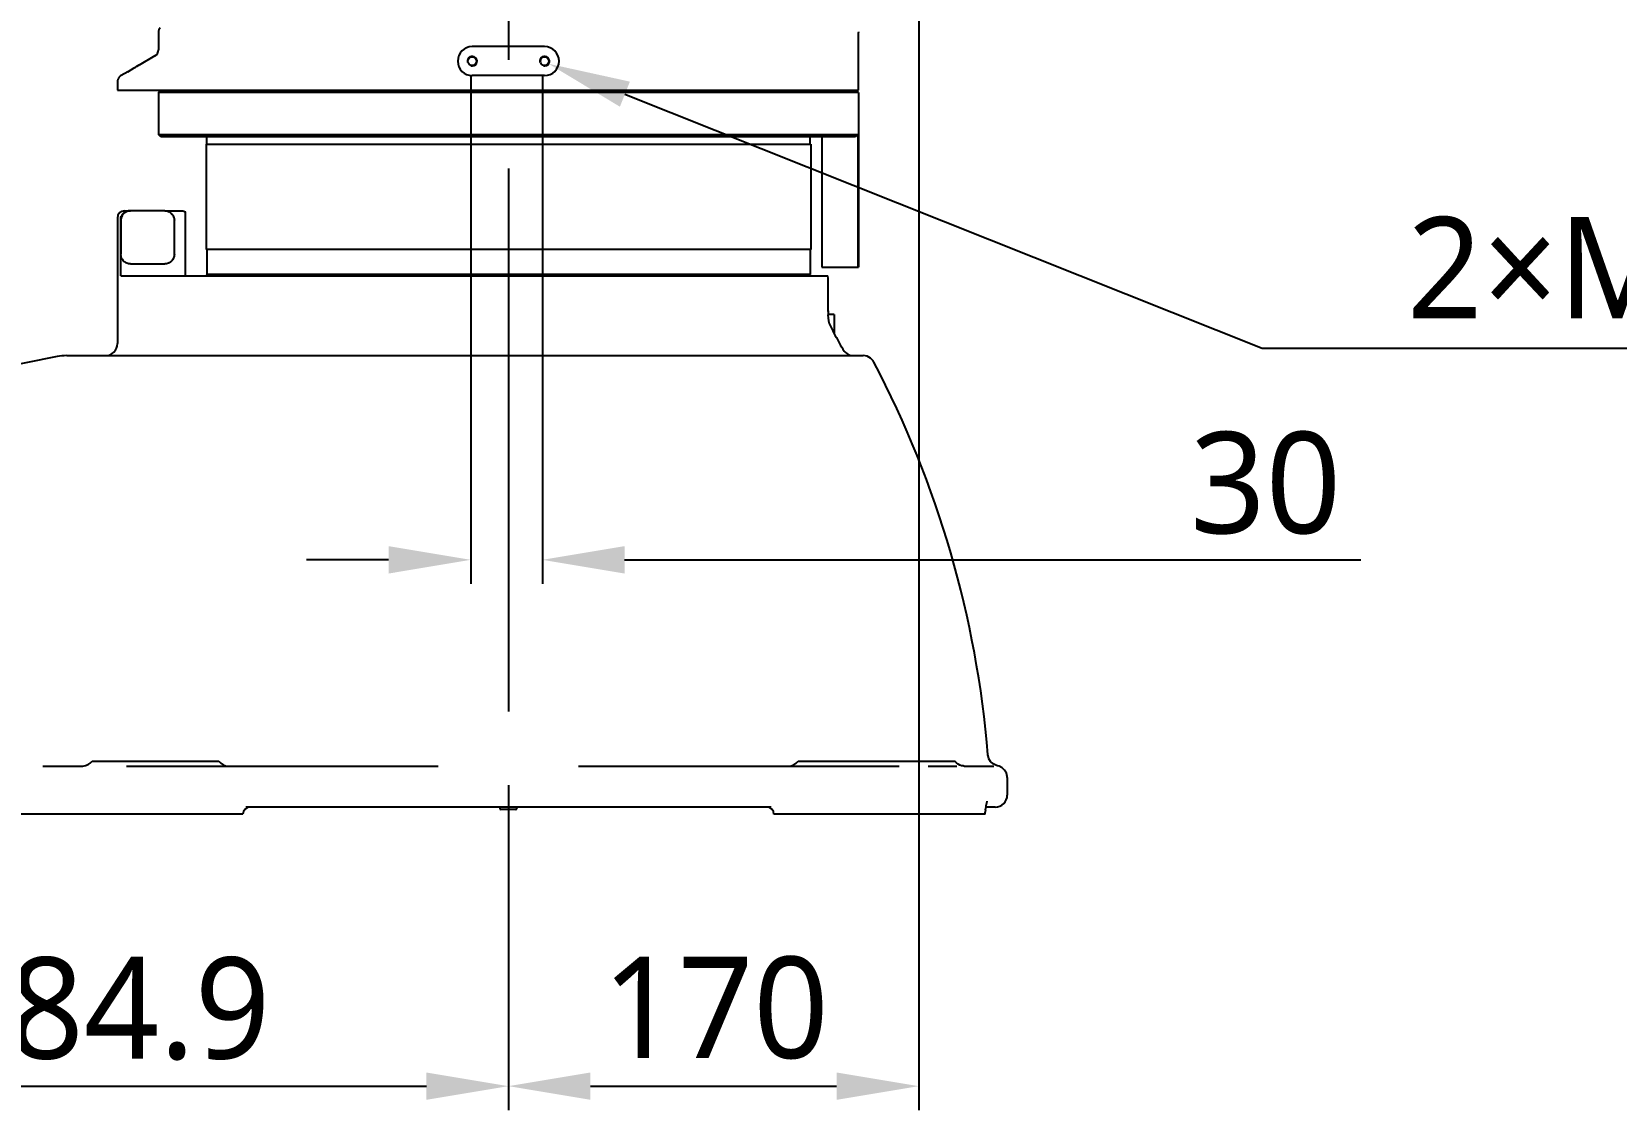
# Model space of a CAD drawing. Header units: millimetres. Extents: x 7426 to 8740, y 124 to 421.
# Drawn here: x 7994.85 to 8027.68, y 223.82 to 246.17 of the extents above; entities that cross this region are included whole.
import ezdxf
from ezdxf import colors
from ezdxf.entities.mleader import LeaderData, LeaderLine
from ezdxf.math import Vec2, Vec3

# ---------------------------------------------------------------- set-up
doc = ezdxf.new("R2010")
doc.units = ezdxf.units.MM
doc.linetypes.add('CENTER', pattern=[0.6, 0.375, -0.075, 0.075, -0.075])
for name, color, linetype in [('中心线', 7, 'Continuous'), ('外形图', 7, 'Continuous'), ('多重引线', 7, 'Continuous'), ('尺寸标注', 7, 'Continuous')]:
    doc.layers.add(name, color=color, linetype=linetype)
doc.styles.add('微软雅黑', font='msyh.ttc')
doc.dimstyles.new('尺寸标注_1_20比例', dxfattribs={"dimtxt": 2.1, "dimasz": 1.7, "dimexe": 0.5, "dimexo": 0.4, "dimgap": 0.5, "dimtad": 1, "dimdec": 1, "dimlfac": 20, "dimdsep": 46, "dimtxsty": '微软雅黑', "dimcen": 0.09, "dimadec": 0, "dimazin": 0, "dimtp": 0.01, "dimtm": 0.01, "dimtfac": 1, "dimtdec": 1, "dimtofl": 0, "dimtmove": 0, "dimatfit": 3, "dimfxl": 1, "dimtolj": 1, "dimarcsym": 0})

# ---------------------------------------------------------------- blocks, each defined once
blk = doc.blocks.new('*D979')
at = {"layer": 'Defpoints', "color": 0}
for p in [(7990.479, 233.435), (8004.725, 230.355), (8004.725, 224.324)]:
    blk.add_point(p, dxfattribs=at)
at = {"layer": '尺寸标注', "color": 0, "linetype": 'Continuous', "lineweight": -2}
for p, q in [((7990.479, 233.035), (7990.479, 223.824)), ((8004.725, 229.955), (8004.725, 223.824)), ((7992.179, 224.324), (8003.025, 224.324))]:
    blk.add_line(p, q, dxfattribs=at)
at = {"layer": '尺寸标注', "color": 0}
for points in [[(7992.179, 224.607), (7992.179, 224.041), (7990.479, 224.324)], [(8003.025, 224.041), (8003.025, 224.607), (8004.725, 224.324)]]:
    blk.add_solid(points, dxfattribs=at)
at = {"layer": '尺寸标注', "color": 0, "insert": (7996.297, 226.994), "char_height": 2.1, "attachment_point": 2, "style": '微软雅黑'}
blk.add_mtext('\\A1;\\A1;284.9', dxfattribs=at)
blk = doc.blocks.new('*D1003')
at = {"layer": 'Defpoints', "color": 0}
for p in [(7975.873, 309.709), (8020.226, 309.709), (7995.055, 229.955)]:
    blk.add_point(p, dxfattribs=at)
at = {"layer": '尺寸标注', "color": 0, "linetype": 'Continuous', "lineweight": -2}
for p, q in [((8019.826, 309.709), (7975.373, 309.709)), ((7975.873, 231.655), (7975.873, 308.009)), ((7994.655, 229.955), (7975.373, 229.955))]:
    blk.add_line(p, q, dxfattribs=at)
at = {"layer": '尺寸标注', "color": 0}
for points in [[(7976.156, 308.009), (7975.59, 308.009), (7975.873, 309.709)], [(7975.59, 231.655), (7976.156, 231.655), (7975.873, 229.955)]]:
    blk.add_solid(points, dxfattribs=at)
at = {"layer": '尺寸标注', "color": 0, "insert": (7973.19, 269.831), "char_height": 2.1, "attachment_point": 2, "rotation": 90, "style": '微软雅黑'}
blk.add_mtext('\\A1;\\A1;1595', dxfattribs=at)
blk = doc.blocks.new('*D1006')
at = {"layer": 'Defpoints', "color": 0}
for p in [(8013.225, 255.742), (8004.725, 230.96), (8013.225, 224.324)]:
    blk.add_point(p, dxfattribs=at)
at = {"layer": '尺寸标注', "color": 0, "linetype": 'Continuous', "lineweight": -2}
for p, q in [((8013.225, 255.342), (8013.225, 223.824)), ((8004.725, 230.56), (8004.725, 223.824)), ((8006.425, 224.324), (8011.525, 224.324))]:
    blk.add_line(p, q, dxfattribs=at)
at = {"layer": '尺寸标注', "color": 0}
for points in [[(8006.425, 224.607), (8006.425, 224.041), (8004.725, 224.324)], [(8011.525, 224.041), (8011.525, 224.607), (8013.225, 224.324)]]:
    blk.add_solid(points, dxfattribs=at)
at = {"layer": '尺寸标注', "color": 0, "insert": (8009.016, 227.005), "char_height": 2.1, "attachment_point": 2, "style": '微软雅黑'}
blk.add_mtext('\\A1;\\A1;170', dxfattribs=at)
blk = doc.blocks.new('*D1007')
at = {"layer": 'Defpoints', "color": 0}
for p in [(8013.225, 254.956), (7985.119, 229.955), (7997.461, 229.955)]:
    blk.add_point(p, dxfattribs=at)
at = {"layer": '尺寸标注', "color": 0, "linetype": 'Continuous', "lineweight": -2}
for p, q in [((8012.825, 254.956), (7984.619, 254.956)), ((7985.119, 253.256), (7985.119, 231.655)), ((7997.061, 229.955), (7984.619, 229.955))]:
    blk.add_line(p, q, dxfattribs=at)
at = {"layer": '尺寸标注', "color": 0}
for points in [[(7985.402, 253.256), (7984.836, 253.256), (7985.119, 254.956)], [(7984.836, 231.655), (7985.402, 231.655), (7985.119, 229.955)]]:
    blk.add_solid(points, dxfattribs=at)
at = {"layer": '尺寸标注', "color": 0, "insert": (7982.447, 242.412), "char_height": 2.1, "attachment_point": 2, "rotation": 90, "style": '微软雅黑'}
blk.add_mtext('\\A1;\\A1;500', dxfattribs=at)
blk = doc.blocks.new('*D1254')
at = {"layer": 'Defpoints', "color": 0}
for p in [(8003.943, 245.635), (8005.43, 245.635), (8005.43, 235.226)]:
    blk.add_point(p, dxfattribs=at)
at = {"layer": '多重引线', "color": 0, "lineweight": -2}
for p, q in [((8003.943, 245.235), (8003.943, 234.726)), ((8005.43, 245.235), (8005.43, 234.726)), ((8002.243, 235.226), (8000.543, 235.226)), ((8007.13, 235.226), (8022.385, 235.226))]:
    blk.add_line(p, q, dxfattribs=at)
at = {"layer": '多重引线', "color": 0}
for points in [[(8002.243, 234.942), (8002.243, 235.509), (8003.943, 235.226)], [(8007.13, 235.509), (8007.13, 234.942), (8005.43, 235.226)]]:
    blk.add_solid(points, dxfattribs=at)
at = {"layer": '多重引线', "color": 0, "insert": (8020.413, 236.811), "char_height": 2.1, "attachment_point": 5, "style": '微软雅黑'}
blk.add_mtext('\\A1;\\A1;30', dxfattribs=at)

msp = doc.modelspace()

# ---------------------------------------------------------------- linework, layer by layer
at = {"layer": '中心线', "color": 0, "linetype": 'CENTER', "ltscale": 30}
msp.add_line((8004.7248, 261.3339), (8004.7248, 230.9601), dxfattribs=at)
at = {"layer": '外形图', "color": 0, "linetype": 'Continuous'}
for p, q in [((7997.4744, 246.1518), (7997.4744, 245.792)), ((8011.9746, 246.1653), (8011.9752, 246.1518)), ((8011.9752, 244.9554), (8011.9752, 246.1518)), ((7997.3994, 245.6621), (7997.0744, 245.4745)), ((8005.4749, 245.8554), (8003.9748, 245.8554)), ((7996.8373, 245.3373), (7996.7, 245.258)), ((7996.8373, 245.3373), (7996.9744, 245.4164)), ((7997.0208, 245.4433), (7997.0332, 245.4505)), ((7997.0332, 245.4504), (7997.0209, 245.4433)), ((7997.0556, 245.4635), (7997.0332, 245.4504)), ((7997.0332, 245.4505), (7997.0554, 245.4634)), ((7997.0554, 245.4634), (7997.0683, 245.4709)), ((7997.068, 245.4707), (7997.0556, 245.4635)), ((7997.0721, 245.4731), (7997.068, 245.4707)), ((7997.0744, 245.4745), (7997.0721, 245.4731)), ((7997.0721, 245.4731), (7997.0723, 245.4733)), ((8005.4749, 245.2554), (8003.9748, 245.2554)), ((7996.625, 245.1281), (7996.625, 244.9554)), ((7996.625, 244.9554), (8011.9752, 244.9554)), ((7997.4744, 244.9054), (7997.5244, 244.9554)), ((7997.4744, 244.9054), (7997.4744, 244.0353)), ((8011.9752, 244.9054), (7997.4744, 244.9054)), ((8011.9752, 244.9054), (8011.9252, 244.9554)), ((8011.9752, 244.9054), (8011.9752, 241.2852)), ((7997.5244, 243.9853), (7997.4744, 244.0353)), ((7997.4744, 244.0353), (8011.9653, 244.0353)), ((8011.9153, 243.9853), (7997.5245, 243.9853)), ((7998.4745, 243.8353), (7998.4745, 243.9853)), ((8010.9752, 243.8353), (8010.9752, 243.9853)), ((8011.2163, 243.9853), (8011.2163, 241.2852)), ((8011.9653, 244.0353), (8011.9153, 243.9853)), ((8011.9653, 244.0353), (8011.9653, 241.2852)), ((7998.462, 243.8353), (7998.462, 241.6552)), ((7998.462, 243.8353), (8010.9876, 243.8353)), ((8010.9877, 243.8353), (8010.9877, 241.6552)), ((7996.6244, 242.3052), (7996.6244, 239.7051)), ((7996.6952, 241.1052), (7996.6952, 242.3052)), ((7996.7744, 242.4553), (7996.8967, 242.4553)), ((7997.6045, 242.4553), (7996.8949, 242.4553)), ((7997.6045, 242.4553), (7997.9587, 242.4553)), ((7998.0336, 241.1052), (7998.0336, 242.4352)), ((7996.6952, 242.2552), (7996.6952, 241.5552)), ((7997.8044, 241.5552), (7997.8044, 242.2552)), ((8010.9876, 241.6552), (7998.462, 241.6552)), ((7998.4745, 241.6552), (7998.4745, 241.1352)), ((8010.9752, 241.6552), (8010.9752, 241.1352)), ((7996.8949, 241.3552), (7997.6045, 241.3552)), ((7996.6952, 241.1052), (7998.1789, 241.1052)), ((7998.1789, 241.1052), (8011.3416, 241.1052)), ((7998.4918, 241.1052), (7998.4745, 241.1352)), ((8010.9752, 241.1352), (7998.4745, 241.1352)), ((8010.9578, 241.1052), (8010.9752, 241.1352)), ((8011.2163, 241.2852), (8011.9752, 241.2852)), ((8011.3502, 241.0552), (8011.3416, 241.1052)), ((8011.3502, 240.3801), (8011.3502, 241.0552)), ((8011.35, 240.3767), (8011.3495, 240.3697)), ((8011.3495, 240.3697), (8011.35, 240.3767)), ((8011.3502, 240.3801), (8011.35, 240.3767)), ((8011.3458, 240.3054), (8011.3453, 240.2965)), ((8011.4752, 240.3051), (8011.3458, 240.3051)), ((8011.4752, 240.3051), (8011.4752, 239.9094)), ((8011.4562, 239.945), (8011.4509, 239.9551)), ((7995.3772, 239.4357), (7992.9742, 238.9551)), ((7995.5733, 239.4551), (8012.0751, 239.4551)), ((7995.0766, 230.9546), (7995.301, 230.9546)), ((7995.301, 230.9546), (7995.9086, 230.9546)), ((7996.0993, 231.0546), (7998.7245, 231.0546)), ((7996.8098, 230.9546), (7997.506, 230.9546)), ((7997.506, 230.9546), (8003.2726, 230.9546)), ((8006.1769, 230.9546), (8011.9436, 230.9546)), ((8010.7252, 231.0546), (8013.9753, 231.0546)), ((8011.9436, 230.9546), (8012.8177, 230.9546)), ((8013.4213, 230.9546), (8014.0172, 230.9546)), ((8014.1119, 230.9621), (8014.0784, 230.9735)), ((8014.1126, 230.9619), (8014.1119, 230.9621)), ((8014.1649, 230.9546), (8014.7831, 230.9546)), ((8014.8584, 230.9603), (8014.8361, 230.9662)), ((8015.0596, 230.7146), (8015.0582, 230.7408)), ((8015.0596, 230.714), (8015.0596, 230.3546)), ((7999.2245, 229.9546), (7994.8485, 229.9546)), ((8010.1675, 230.1046), (7999.2821, 230.1046)), ((8004.5498, 230.1046), (8004.5498, 230.0796)), ((8004.8748, 230.0546), (8004.5748, 230.0546)), ((8004.8998, 230.1046), (8004.8998, 230.0796)), ((8014.6012, 229.9546), (8010.2251, 229.9546)), ((8014.6012, 229.9546), (8014.6023, 229.9726)), ((8014.6024, 229.9731), (8014.6082, 230.0203)), ((8014.6047, 229.9922), (8014.6083, 230.0212)), ((8014.6082, 230.0203), (8014.6121, 230.0508)), ((8014.612, 230.0495), (8014.6161, 230.0803)), ((8014.8096, 230.1046), (8014.6196, 230.1046))]:
    msp.add_line(p, q, dxfattribs=at)
for points in [[(8012.2961, 239.3213), (8012.2786, 239.3498), (8012.2241, 239.4056), (8012.1539, 239.442), (8012.0747, 239.4551)], [(8014.8361, 230.9662), (8014.7691, 230.9979), (8014.7155, 231.047), (8014.6799, 231.1069), (8014.6619, 231.1692), (8014.6601, 231.1841)], [(8014.0784, 230.9735), (8014.0422, 230.9924), (8014.0066, 231.0198), (8013.9753, 231.0546)], [(8014.1649, 230.9546), (8014.1586, 230.9548), (8014.1442, 230.9559), (8014.1208, 230.9599), (8014.1126, 230.9619)], [(8015.0582, 230.7408), (8015.0409, 230.8095), (8015.0049, 230.8707), (8014.953, 230.9194), (8014.8892, 230.9516), (8014.8594, 230.9596)], [(8014.6159, 230.0788), (8014.6203, 230.1096), (8014.6248, 230.1388), (8014.6295, 230.167), (8014.6346, 230.1938), (8014.6399, 230.2174), (8014.642, 230.2255)]]:
    msp.add_lwpolyline(points, dxfattribs=at)
for centre in [(8003.9748, 245.5554), (8005.4749, 245.5554)]:
    msp.add_circle(centre, 0.0875, dxfattribs=at)
for centre, radius, start, end in [((7997.6244, 246.1518), 0.15, 140.62851, 180), ((7997.3244, 245.792), 0.15, 300, 0), ((8003.9748, 245.5554), 0.3, 90, 270), ((8003.9748, 245.5554), 0.1, 255, 195), ((8005.4749, 245.5554), 0.1, 255, 195), ((8005.4749, 245.5554), 0.3, 270, 90), ((7996.775, 245.1281), 0.15, 136.43427, 143.99991), ((7996.7748, 245.1282), 0.1498, 131.99405, 136.43684), ((7996.7753, 245.1276), 0.1505, 120.01747, 131.97888), ((7986.6799, 263.2483), 20.5901, 299.99798, 300.14737), ((7986.6881, 263.2342), 20.5738, 299.99791, 300.14748), ((7996.7755, 245.128), 0.1505, 168.01841, 179.98054), ((7996.7748, 245.1281), 0.1498, 163.51136, 168.00325), ((7996.775, 245.1281), 0.15, 155.99874, 163.51396), ((7996.7751, 245.128), 0.1501, 144.00697, 155.99167), ((7996.7744, 242.3052), 0.15, 90, 180), ((7996.8952, 242.2553), 0.2001, 120.05367, 180.01436), ((7996.8951, 242.2553), 0.2, 110.0365, 120.02372), ((7996.8952, 242.2543), 0.201, 90.07581, 109.95109), ((8018.0138, 239.9527), 6.6773, 176.41956, 176.97251), ((8011.8035, 240.2726), 0.4588, 177.00596, 206.89225), ((8019.8313, 244.3366), 9.4567, 206.85273, 207.60169), ((7996.3743, 239.7051), 0.25, 270, 0), ((8020.1353, 244.4957), 9.7998, 207.66902, 207.90722), ((8020.9175, 244.9171), 10.6883, 207.9413, 209.8981), ((7995.5733, 238.455), 1.0001, 90, 101.30993), ((8011.8822, 239.7222), 0.266, 209.93679, 220.36149), ((8011.8807, 239.7207), 0.2639, 220.32648, 224.13987), ((8011.8767, 239.7051), 0.25, 224.427, 270), ((7993.4797, 229.4428), 21.2518, 4.69997, 27.69921), ((7995.8993, 231.2046), 0.25, 272.11356, 323.1301), ((7998.9245, 231.2046), 0.25, 216.8699, 270), ((8010.5251, 231.2046), 0.25, 270, 323.1301), ((8014.8096, 230.3546), 0.25, 270, 0), ((7999.3745, 229.9546), 0.15, 90, 180), ((8004.5748, 230.0796), 0.025, 180, 270), ((8004.8748, 230.0796), 0.025, 270, 0), ((8010.0751, 229.9546), 0.15, 0, 90)]:
    msp.add_arc(centre, radius, start, end, dxfattribs=at)
msp.add_ellipse((7996.8967, 242.3052), major_axis=(0.2016, 0), ratio=0.7441647, start_param=1.7844686, end_param=2.9155077, dxfattribs=at)
for points in [[(7996.6952, 242.3052), (7996.6952, 242.3166), (7996.6969, 242.328), (7996.7003, 242.3389)], [(7997.9587, 242.4553), (7997.9846, 242.4553), (7998.0112, 242.4481), (7998.0336, 242.4352)]]:
    msp.add_open_spline(points, degree=3, dxfattribs=at)
for points, knots in [([(7997.6045, 242.4553), (7997.6305, 242.4553), (7997.6831, 242.4448), (7997.7495, 242.4003), (7997.794, 242.3338), (7997.8044, 242.2813), (7997.8044, 242.2552)], [0, 0, 0, 0, 0.2499877, 0.4999845, 0.7499904, 1, 1, 1, 1]), ([(7996.8949, 241.3552), (7996.8689, 241.3552), (7996.8164, 241.3656), (7996.75, 241.4101), (7996.7056, 241.4766), (7996.6952, 241.5292), (7996.6952, 241.5552)], [0, 0, 0, 0, 0.2498403, 0.499776, 0.749843, 1, 1, 1, 1]), ([(7997.8044, 241.5552), (7997.8044, 241.5292), (7997.794, 241.4766), (7997.7495, 241.4101), (7997.6831, 241.3656), (7997.6305, 241.3552), (7997.6045, 241.3552)], [0, 0, 0, 0, 0.2500097, 0.5000155, 0.7500122, 1, 1, 1, 1]), ([(8011.6981, 239.5301), (8011.6974, 239.5304), (8011.6956, 239.5334), (8011.693, 239.5352), (8011.6913, 239.5369)], [0, 0, 0, 0, 0.2524201, 1, 1, 1, 1]), ([(8011.6913, 239.5369), (8011.693, 239.5352), (8011.6933, 239.5342), (8011.6989, 239.5299), (8011.6981, 239.5301)], [0, 0, 0, 0, 0.7475857, 1, 1, 1, 1])]:
    msp.add_open_spline(points, degree=3, knots=knots, dxfattribs=at)

# ---------------------------------------------------------------- dimensions: what is measured, and where the dimension line sits
at = {"layer": '多重引线'}
dim = msp.add_linear_dim(base=(8005.4297, 235.2256), p1=(8003.9433, 245.6347), p2=(8005.4297, 245.6347), text='\\A1;30', dimstyle='尺寸标注_1_20比例', override={"dimtxsty": '微软雅黑'}, dxfattribs=at)
dim.commit()
dim.dimension.update_dxf_attribs({"geometry": '*D1254', "text_midpoint": (8020.4135, 235.2256), "dimtype": 160})
at = {"layer": '尺寸标注', "color": 0, "linetype": 'Continuous'}
for base, p1, p2, angle, text, picture, middle in [((7975.8729, 309.709), (7995.0551, 229.9546), (8020.2257, 309.709), 90, '\\A1;1595', '*D1003', (7975.8729, 269.8306)), ((7985.1189, 229.9546), (8013.2253, 254.956), (7997.4606, 229.9546), 270, '\\A1;500', '*D1007', (7985.1189, 242.4125))]:
    dim = msp.add_linear_dim(base=base, p1=p1, p2=p2, angle=angle, text=text, dimstyle='尺寸标注_1_20比例', dxfattribs=at)
    dim.commit()
    dim.dimension.update_dxf_attribs({"geometry": picture, "text_midpoint": middle, "dimtype": 160})
for base, p1, p2, text, picture, middle in [((8013.2253, 224.3238), (8004.7248, 230.9601), (8013.2253, 255.7421), '\\A1;170', '*D1006', (8009.0159, 224.3238)), ((8004.7248, 224.3238), (7990.479, 233.435), (8004.7248, 230.3552), '\\A1;284.9', '*D979', (7996.2969, 224.3238))]:
    dim = msp.add_linear_dim(base=base, p1=p1, p2=p2, text=text, dimstyle='尺寸标注_1_20比例', dxfattribs=at)
    dim.commit()
    dim.dimension.update_dxf_attribs({"geometry": picture, "text_midpoint": middle, "dimtype": 160})

# ---------------------------------------------------------------- leaders
at = {"layer": '多重引线'}
ml = msp.add_multileader_mtext('Standard', dxfattribs=at)
ml.set_content('2×M4 深度10', style='微软雅黑')
ml.set_leader_properties()
ml.build(insert=Vec2(0, 0))
ml.multileader.update_dxf_attribs({"text_left_attachment_type": 5, "text_right_attachment_type": 0, "dogleg_length": 1, "arrow_head_size": 1.7})
ctx = ml.context
ctx.base_point, ctx.char_height, ctx.arrow_head_size, ctx.plane_origin = Vec3(8021.3417, 239.6107), 2.1, 1.7, Vec3(8005.5542, 250.5887)
ctx.left_attachment, ctx.right_attachment = 5, 0
notes = []
notes.append((ctx, [(0, (1, 1, 0), (8020.3417, 239.6107), (1, 0), 1, [(0, [(8005.5586, 245.5007)], 0, [])])]))
ctx.mtext.insert, ctx.mtext.flow_direction = Vec3(8023.3417, 242.3276), 5
for ctx, leaders in notes:
    for number, flags, end, landing, length, lines in leaders:
        leader = LeaderData()
        leader.index, (leader.has_last_leader_line, leader.has_dogleg_vector, leader.attachment_direction) = number, flags
        leader.last_leader_point, leader.dogleg_vector, leader.dogleg_length = Vec3(end), Vec3(landing), length
        for number, points, colour, breaks in lines:
            line = LeaderLine()
            line.index, line.vertices, line.color, line.breaks = number, Vec3.list(points), colors.encode_raw_color(colour), breaks
            leader.lines.append(line)
        ctx.leaders.append(leader)

doc.saveas('drawing.dxf')
